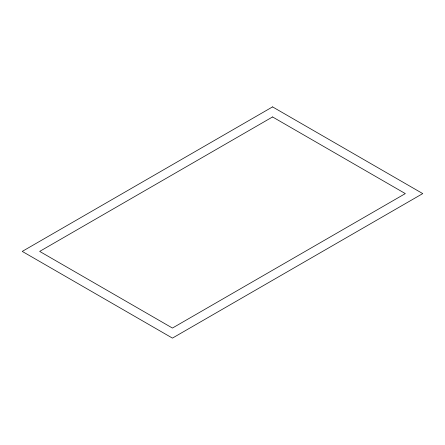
<?xml version="1.0" encoding="UTF-8"?>
<svg xmlns="http://www.w3.org/2000/svg" width="445" height="445" viewBox="0 0 445 445"><rect width="100%" height="100%" fill="white"/><g stroke="black" fill="none" stroke-linecap="round" stroke-linejoin="round"><path stroke-width="0.67" d="M272.562 106.889L22.25 251.403L172.438 338.111L422.75 193.597L272.562 106.889M272.562 116.946L39.672 251.403L172.438 328.054L405.328 193.597L272.562 116.946"/></g></svg>
